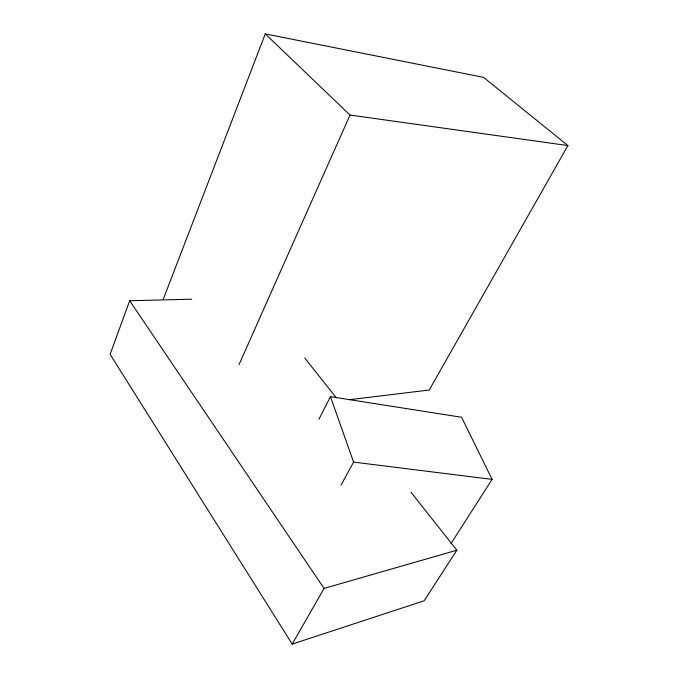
<?xml version="1.0" encoding="UTF-8"?>
<svg xmlns="http://www.w3.org/2000/svg" width="678" height="678" viewBox="0 0 678 678"><rect width="100%" height="100%" fill="white"/><g stroke="black" fill="none" stroke-linecap="round" stroke-linejoin="round"><path stroke-width="1.02" d="M191.738 299.193L129.684 300.769L110.107 354.34L292.193 644.1L424.131 600.793L456.853 550.205L410.978 492.22M163.169 299.523L265.276 33.9L483.558 77.36L567.893 145.567L429.225 390.019L349.492 399.689M239.046 364.578L350.026 115.048L265.276 33.9M318.948 419.233L330.449 396.647L461.565 417.258L492.101 479.371L451.048 543.485M341.051 485.109L353.594 462.099L330.449 396.647M292.193 644.1L324.059 588.411L456.853 550.205M353.594 462.099L492.101 479.371M350.026 115.048L567.893 145.567M304.786 358.018L336.254 397.783M129.684 300.769L324.059 588.411"/></g></svg>
